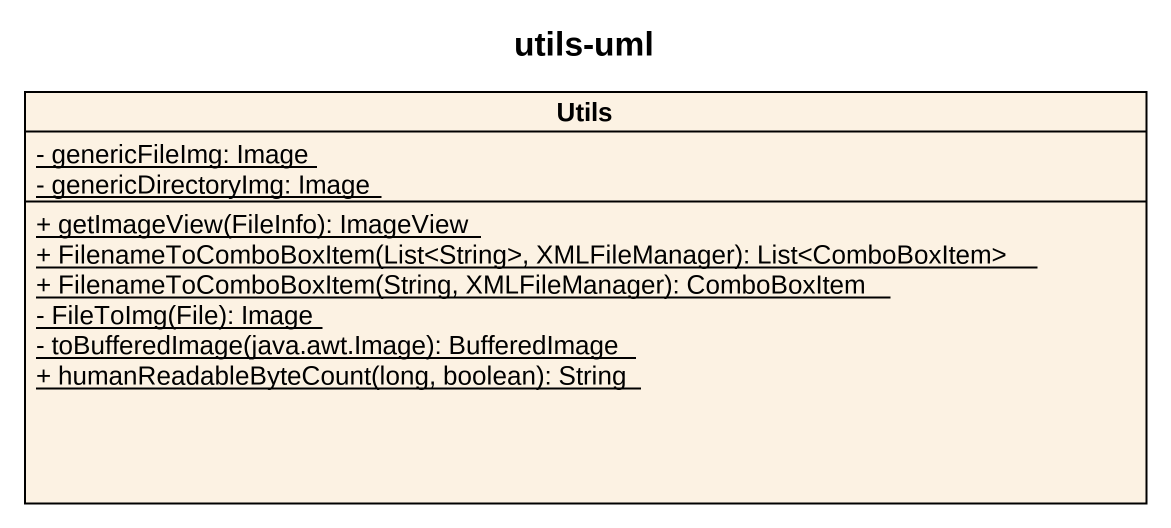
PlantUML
@startuml
title utils-uml
hide circle
hide empty members
skinparam classAttributeIconSize 0
class Utils {
  {static} - genericFileImg: Image
  {static} - genericDirectoryImg: Image
  {static} + getImageView(FileInfo): ImageView
  {static} + FilenameToComboBoxItem(List<String>, XMLFileManager): List<ComboBoxItem>
  {static} + FilenameToComboBoxItem(String, XMLFileManager): ComboBoxItem
  {static} - FileToImg(File): Image
  {static} - toBufferedImage(java.awt.Image): BufferedImage
  {static} + humanReadableByteCount(long, boolean): String
}
@enduml
